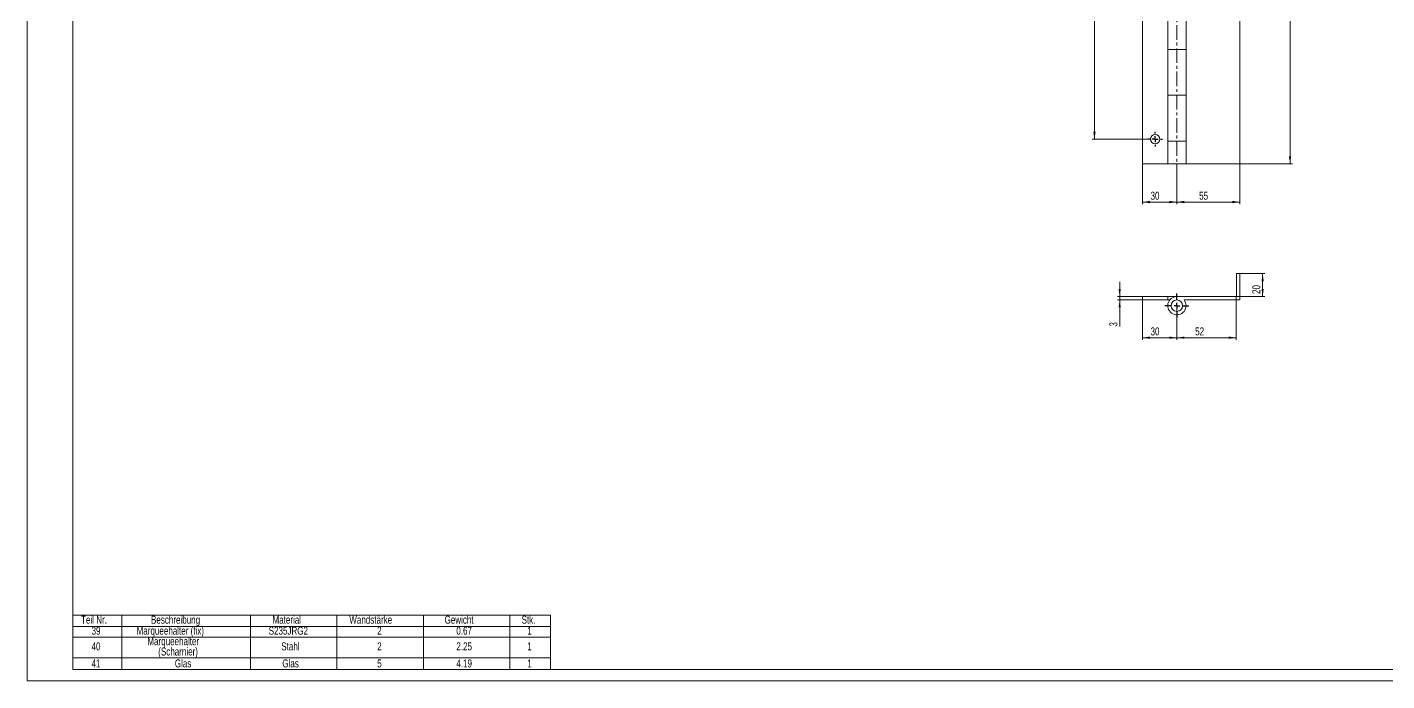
# Model space of a CAD drawing. Header units: millimetres. Extents: x 0 to 2378, y 0 to 1682.
# Drawn here: x 0 to 1189, y 0 to 571 of the extents above; entities that cross this region are included whole.
import ezdxf

# ---------------------------------------------------------------- set-up
doc = ezdxf.new("R2010")
doc.units = ezdxf.units.MM
doc.header["$LTSCALE"] = 2
doc.header["$PDSIZE"] = -1
doc.linetypes.add('CENTER', pattern=[10.16, 6.35, -1.27, 1.27, -1.27])
for name, color, linetype in [('MC-MITTE', 1, 'CENTER'), ('RAHMEN', 7, 'Continuous'), ('SLD-0', 7, 'Continuous')]:
    doc.layers.add(name, color=color, linetype=linetype)
doc.layers.add('MC_BEM', color=92, linetype='Continuous', lineweight=15)
doc.styles.add('SLDTEXTSTYLE1', font='TXT', dxfattribs={"width": 0.75})
doc.dimstyles.new('SLDDIMSTYLE1', dxfattribs={"dimtxt": 7, "dimasz": 6.604, "dimexe": 0, "dimexo": 0.0625, "dimgap": 1.75, "dimtad": 1, "dimrnd": 1e-09, "dimzin": 12, "dimdsep": 46, "dimtxsty": 'SLDTEXTSTYLE1', "dimsah": 1, "dimcen": 0.09, "dimadec": 0, "dimazin": 3, "dimtfac": 1, "dimtofl": 0, "dimtmove": 0, "dimatfit": 3, "dimfxl": 0, "dimfrac": 2, "dimtolj": 1, "dimtzin": 12, "dimarcsym": 0})
doc.dimstyles.new('SLDDIMSTYLE3', dxfattribs={"dimtxt": 7, "dimasz": 6.604, "dimexe": 0, "dimexo": 0.0625, "dimgap": 1.75, "dimtad": 1, "dimrnd": 1e-09, "dimzin": 12, "dimdsep": 46, "dimtxsty": 'SLDTEXTSTYLE1', "dimsah": 1, "dimcen": 0.09, "dimadec": 0, "dimazin": 3, "dimtfac": 1, "dimtmove": 0, "dimatfit": 0, "dimfxl": 0, "dimfrac": 2, "dimtolj": 1, "dimtzin": 12, "dimarcsym": 0})

# ---------------------------------------------------------------- blocks, each defined once
blk = doc.blocks.new('SW_TABLEANNOTATION_0')
at = {"layer": 'MC_BEM', "color": 0}
for p, q in [((0, 0), (0, -47.4)), ((417.7, 0), (0, 0)), ((417.7, -47.4), (417.7, 0)), ((0, -10), (417.7, -10)), ((42.9, 0), (42.9, -10)), ((42.9, -10), (42.9, -47.4)), ((155.2, 0), (155.2, -10)), ((155.2, -10), (155.2, -47.4)), ((230.9, 0), (230.9, -10)), ((230.9, -10), (230.9, -47.4)), ((306.6, 0), (306.6, -10)), ((306.6, -10), (306.6, -47.4)), ((382.2, 0), (382.2, -10)), ((382.2, -10), (382.2, -47.4)), ((0, -19.2), (417.7, -19.2)), ((0, -37.4), (417.7, -37.4)), ((0, -47.4), (417.7, -47.4))]:
    blk.add_line(p, q, dxfattribs=at)
at = {"layer": 'MC_BEM', "color": 0, "char_height": 7, "attachment_point": 1, "style": 'SLDTEXTSTYLE1'}
for s, insert in [('Teil Nr.', (7.1, -0.5)), ('39', (16.3, -10.1)), ('Marqueehalter (fix)', (55.7, -10.1)), ('Beschreibung', (68.3, -0.5)), ('S235JRG2', (171.2, -10.1)), ('Material', (174.5, -0.5)), ('Wandstärke', (241.7, -0.5)), ('2', (266.1, -10.1)), ('Gewicht', (325, -0.5)), ('0.67', (335.3, -10.1)), ('Stk.', (392.4, -0.5)), ('1', (397.4, -10.1)), ('40', (16.3, -23.8)), ('Marqueehalter', (65.1, -19.3)), ('Stahl', (182.2, -23.8)), ('2', (266.1, -23.8)), ('2.25', (335.3, -23.8)), ('(Scharnier)', (74.6, -28.3)), ('1', (397.4, -23.8)), ('41', (16.3, -38.7)), ('Glas', (89.1, -38.7)), ('Glas', (183.1, -38.7)), ('5', (266.1, -38.7)), ('4.19', (335.3, -38.7)), ('1', (397.4, -38.7))]:
    blk.add_mtext(s, dxfattribs=dict(at, insert=insert))
blk = doc.blocks.new('_D')
at = {"layer": 'MC_BEM'}
for p, q in [((975.4, 451.8), (975.4, 416.5)), ((1005.4, 438.5), (1005.4, 416.5)), ((975.4, 418.5), (1005.4, 418.5))]:
    blk.add_line(p, q, dxfattribs=at)
for points in [[(975.4, 418.5), (982, 417.4), (982, 419.5)], [(1005.4, 418.5), (998.8, 419.5), (998.8, 417.4)]]:
    blk.add_solid(points, dxfattribs=at)
at = {"layer": 'MC_BEM', "insert": (982.4, 427.5, 0.1), "char_height": 7, "attachment_point": 1, "style": 'SLDTEXTSTYLE1'}
blk.add_mtext('30', dxfattribs=at)
blk = doc.blocks.new('_D_1')
at = {"layer": 'MC_BEM'}
for p, q in [((1060.4, 451.8), (1060.4, 416.5)), ((1005.4, 438.5), (1005.4, 416.5)), ((1005.4, 418.5), (1060.4, 418.5))]:
    blk.add_line(p, q, dxfattribs=at)
for points in [[(1005.4, 418.5), (1012, 417.4), (1012, 419.5)], [(1060.4, 418.5), (1053.8, 419.5), (1053.8, 417.4)]]:
    blk.add_solid(points, dxfattribs=at)
at = {"layer": 'MC_BEM', "insert": (1024.9, 427.5, 0.1), "char_height": 7, "attachment_point": 1, "style": 'SLDTEXTSTYLE1'}
blk.add_mtext('55', dxfattribs=at)
blk = doc.blocks.new('_D_2')
at = {"layer": 'MC_BEM'}
for p, q in [((982.4, 1033.4), (931.3, 1033.4)), ((933.3, 473.4), (933.3, 1033.4)), ((982.4, 473.4), (931.3, 473.4))]:
    blk.add_line(p, q, dxfattribs=at)
for points in [[(933.3, 1033.4), (932.3, 1026.8), (934.4, 1026.8)], [(933.3, 473.4), (934.4, 480), (932.3, 480)]]:
    blk.add_solid(points, dxfattribs=at)
at = {"layer": 'MC_BEM', "insert": (924.3, 742.8, 0.1), "char_height": 7, "attachment_point": 1, "rotation": 90, "style": 'SLDTEXTSTYLE1'}
blk.add_mtext('560', dxfattribs=at)
blk = doc.blocks.new('_D_3')
at = {"layer": 'MC_BEM'}
for p, q in [((1060.4, 1055), (1106.4, 1055)), ((1104.4, 451.8), (1104.4, 1055)), ((1060.4, 451.8), (1106.4, 451.8))]:
    blk.add_line(p, q, dxfattribs=at)
for points in [[(1104.4, 1055), (1103.4, 1048.4), (1105.4, 1048.4)], [(1104.4, 451.8), (1105.4, 458.4), (1103.4, 458.4)]]:
    blk.add_solid(points, dxfattribs=at)
at = {"layer": 'MC_BEM', "insert": (1095.4, 740.2, 14.6), "char_height": 7, "attachment_point": 1, "rotation": 90, "style": 'SLDTEXTSTYLE1'}
blk.add_mtext('603,25', dxfattribs=at)
blk = doc.blocks.new('SW_CENTERMARKSYMBOL_6')
at = {"layer": 'MC-MITTE', "color": 0}
for p, q in [((-5, 0), (-6.5, 0)), ((0, 0), (-2.5, 0)), ((0, 5), (0, 6.5)), ((0, 0), (0, 2.5)), ((0, 0), (0, -2.5)), ((0, 0), (2.5, 0)), ((5, 0), (6.5, 0)), ((0, -5), (0, -6.5))]:
    blk.add_line(p, q, dxfattribs=at)
blk = doc.blocks.new('_D_8')
at = {"layer": 'MC_BEM'}
for p, q in [((975.4, 332.9), (975.4, 297.9)), ((1005.4, 327.9), (1005.4, 297.9)), ((975.4, 299.9), (1005.4, 299.9))]:
    blk.add_line(p, q, dxfattribs=at)
for points in [[(975.4, 299.9), (982, 298.9), (982, 300.9)], [(1005.4, 299.9), (998.8, 300.9), (998.8, 298.9)]]:
    blk.add_solid(points, dxfattribs=at)
at = {"layer": 'MC_BEM', "insert": (982.4, 308.9, -301.5), "char_height": 7, "attachment_point": 1, "style": 'SLDTEXTSTYLE1'}
blk.add_mtext('30', dxfattribs=at)
blk = doc.blocks.new('_D_9')
at = {"layer": 'MC_BEM'}
for p, q in [((1057.4, 335.9), (1057.4, 297.9)), ((1005.4, 327.9), (1005.4, 297.9)), ((1005.4, 299.9), (1057.4, 299.9))]:
    blk.add_line(p, q, dxfattribs=at)
for points in [[(1005.4, 299.9), (1012, 298.9), (1012, 300.9)], [(1057.4, 299.9), (1050.8, 300.9), (1050.8, 298.9)]]:
    blk.add_solid(points, dxfattribs=at)
at = {"layer": 'MC_BEM', "insert": (1021.4, 308.9, -301.5), "char_height": 7, "attachment_point": 1, "style": 'SLDTEXTSTYLE1'}
blk.add_mtext('52', dxfattribs=at)
blk = doc.blocks.new('_D_10')
at = {"layer": 'MC_BEM'}
for p, q in [((1060.4, 355.9), (1082.4, 355.9)), ((1080.4, 335.9), (1080.4, 355.9)), ((1057.4, 335.9), (1082.4, 335.9))]:
    blk.add_line(p, q, dxfattribs=at)
for points in [[(1080.4, 355.9), (1079.4, 349.3), (1081.4, 349.3)], [(1080.4, 335.9), (1081.4, 342.5), (1079.4, 342.5)]]:
    blk.add_solid(points, dxfattribs=at)
at = {"layer": 'MC_BEM', "insert": (1071.4, 338.1, -301.5), "char_height": 7, "attachment_point": 1, "rotation": 90, "style": 'SLDTEXTSTYLE1'}
blk.add_mtext('20', dxfattribs=at)
blk = doc.blocks.new('_D_11')
at = {"layer": 'MC_BEM'}
for p, q in [((955.4, 335.9), (955.4, 348.6)), ((975.4, 335.9), (953.4, 335.9)), ((955.4, 332.9), (955.4, 335.9)), ((975.4, 332.9), (953.4, 332.9)), ((955.4, 332.9), (955.4, 309.6))]:
    blk.add_line(p, q, dxfattribs=at)
for points in [[(955.4, 335.9), (956.4, 342.5), (954.4, 342.5)], [(955.4, 332.9), (954.4, 326.3), (956.4, 326.3)]]:
    blk.add_solid(points, dxfattribs=at)
at = {"layer": 'MC_BEM', "insert": (946.4, 309.6, -301.5), "char_height": 7, "attachment_point": 1, "rotation": 90, "style": 'SLDTEXTSTYLE1'}
blk.add_mtext('3', dxfattribs=at)
blk = doc.blocks.new('SW_CENTERMARKSYMBOL_7')
at = {"layer": 'MC-MITTE', "color": 0}
for p, q in [((-5, 0), (-10.5, 0)), ((0, 0), (-2.5, 0)), ((0, 5), (0, 10.5)), ((0, 0), (0, 2.5)), ((0, 0), (0, -2.5)), ((0, 0), (2.5, 0)), ((5, 0), (10.5, 0)), ((0, -5), (0, -10.5))]:
    blk.add_line(p, q, dxfattribs=at)

msp = doc.modelspace()

# ---------------------------------------------------------------- linework, layer by layer
at = {"color": 7, "linetype": 'Continuous', "lineweight": 15}
for p, q in [((975.422, 451.795), (975.422, 1055.045)), ((1060.422, 451.795), (1060.422, 1055.045)), ((997.422, 591.795), (997.422, 551.795)), ((997.422, 591.795), (997.422, 551.795)), ((1013.422, 551.795), (1013.422, 591.795)), ((997.422, 551.795), (997.422, 511.795)), ((997.422, 551.795), (1013.422, 551.795)), ((1013.422, 511.795), (1013.422, 551.795)), ((1013.422, 511.795), (1013.422, 551.795)), ((997.422, 511.795), (997.422, 471.795)), ((1013.422, 511.795), (997.422, 511.795)), ((997.422, 511.795), (997.422, 471.795)), ((1013.422, 471.795), (1013.422, 511.795)), ((997.422, 471.795), (997.422, 451.795)), ((997.422, 471.795), (1013.422, 471.795)), ((1013.422, 451.795), (1013.422, 471.795)), ((1013.422, 451.795), (1013.422, 471.795)), ((997.422, 451.795), (975.422, 451.795)), ((1013.422, 451.795), (997.422, 451.795)), ((1060.422, 451.795), (1013.422, 451.795)), ((1057.422, 355.887), (1057.422, 335.887)), ((1057.422, 355.887), (1060.422, 355.887)), ((1060.422, 355.887), (1060.422, 332.887)), ((975.422, 335.887), (997.422, 335.887)), ((975.422, 332.887), (975.422, 335.887)), ((997.422, 335.887), (997.422, 332.887)), ((1005.422, 335.887), (997.422, 335.887)), ((1005.422, 335.887), (1057.422, 335.887)), ((997.422, 332.887), (975.422, 332.887)), ((997.422, 332.887), (999.177, 332.887)), ((1060.422, 332.887), (1011.667, 332.887))]:
    msp.add_line(p, q, dxfattribs=at)
for centre, radius in [((986.422, 473.42), 4), ((1005.422, 327.887), 5)]:
    msp.add_circle(centre, radius, dxfattribs=at)
msp.add_arc((1005.422, 327.887), 8, 90, 38.682187, dxfattribs=at)
at = {"layer": 'MC-MITTE', "lineweight": 0}
msp.add_line((1005.422, 438.461), (1005.422, 1062.502), dxfattribs=at)
at = {"layer": 'MC_BEM', "lineweight": 0}
msp.add_point((982.422, 473.42), dxfattribs=at)
at = {"layer": 'RAHMEN', "lineweight": 0}
for p, q in [((0, 1682), (0, 0)), ((0, 0), (2378, 0))]:
    msp.add_line(p, q, dxfattribs=at)
at = {"layer": 'SLD-0', "lineweight": 15}
for p, q in [((40, 1672), (40, 10)), ((40, 10), (2368, 10))]:
    msp.add_line(p, q, dxfattribs=at)

# ---------------------------------------------------------------- block references
at = {"layer": 'MC-MITTE'}
for name, p in [('SW_CENTERMARKSYMBOL_6', (986.422, 473.42)), ('SW_CENTERMARKSYMBOL_7', (1005.422, 327.887))]:
    msp.add_blockref(name, p, dxfattribs=at)
at = {"layer": 'MC_BEM'}
msp.add_blockref('SW_TABLEANNOTATION_0', (40, 57.394), dxfattribs=at)

# ---------------------------------------------------------------- dimensions: what is measured, and where the dimension line sits
for base, p1, p2, dimstyle, picture, middle in [((1104.422, 1055.045), (1060.422, 451.795), (1060.422, 1055.045), 'SLDDIMSTYLE1', '_D_3', (1104.422, 757.296)), ((933.342, 1033.42), (982.422, 473.42), (982.422, 1033.42), 'SLDDIMSTYLE1', '_D_2', (933.342, 753.42)), ((955.422, 335.887), (975.422, 332.887), (975.422, 335.887), 'SLDDIMSTYLE3', '_D_11', (955.422, 315.015)), ((1080.422, 355.887), (1057.422, 335.887), (1060.422, 355.887), 'SLDDIMSTYLE1', '_D_10', (1080.422, 346.124))]:
    dim = msp.add_linear_dim(base=base, p1=p1, p2=p2, angle=90, dimstyle=dimstyle, dxfattribs=at)
    dim.commit()
    dim.dimension.update_dxf_attribs({"geometry": picture, "text_midpoint": middle, "dimtype": 160})
for base, p1, p2, picture, middle in [((1005.422, 418.461), (975.422, 451.795), (1005.422, 438.461), '_D', (990.422, 418.461)), ((1060.422, 418.461), (1005.422, 438.461), (1060.422, 451.795), '_D_1', (1032.922, 418.461)), ((1057.422, 299.887), (1005.422, 327.887), (1057.422, 335.887), '_D_9', (1029.389, 299.887)), ((1005.422, 299.887), (975.422, 332.887), (1005.422, 327.887), '_D_8', (990.438, 299.887))]:
    dim = msp.add_linear_dim(base=base, p1=p1, p2=p2, dimstyle='SLDDIMSTYLE1', dxfattribs=at)
    dim.commit()
    dim.dimension.update_dxf_attribs({"geometry": picture, "text_midpoint": middle, "dimtype": 160})

doc.saveas('drawing.dxf')
